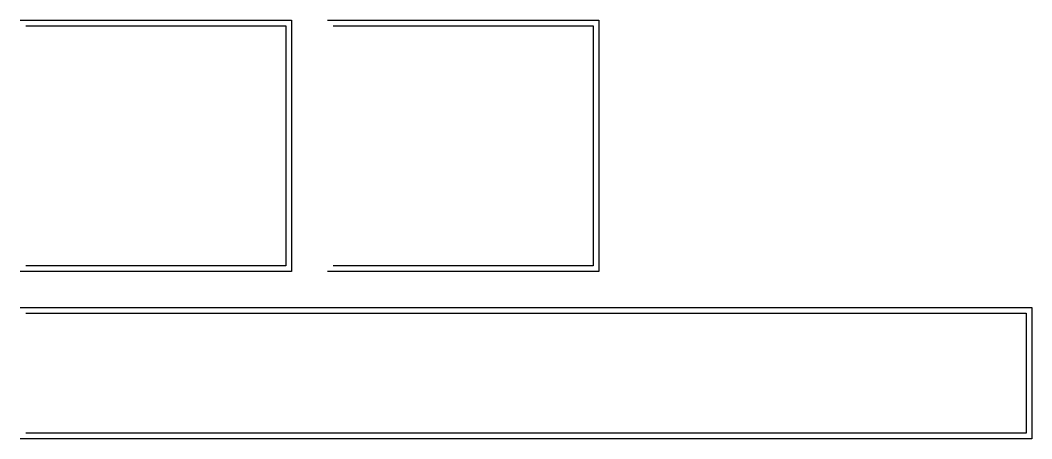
# Model space of a CAD drawing. Header units: millimetres. Extents: x -7 to 1277, y -524 to 7.
import ezdxf

# ---------------------------------------------------------------- set-up
doc = ezdxf.new("R2010")
doc.units = ezdxf.units.MM

msp = doc.modelspace()

# ---------------------------------------------------------------- linework, layer by layer
for points in [[(-7, 7), (337.2, 7), (337.2, -311.8), (-7, -311.8)], [(0, 0), (330.2, 0), (330.2, -304.8), (0, -304.8)], [(383.2, 7), (727.4, 7), (727.4, -311.8), (383.2, -311.8)], [(390.2, 0), (720.4, 0), (720.4, -304.8), (390.2, -304.8)], [(-7, -357.8), (1277, -357.8), (1277, -524.2), (-7, -524.2)], [(0, -364.8), (1270, -364.8), (1270, -517.2), (0, -517.2)]]:
    msp.add_lwpolyline(points)

doc.saveas('drawing.dxf')
